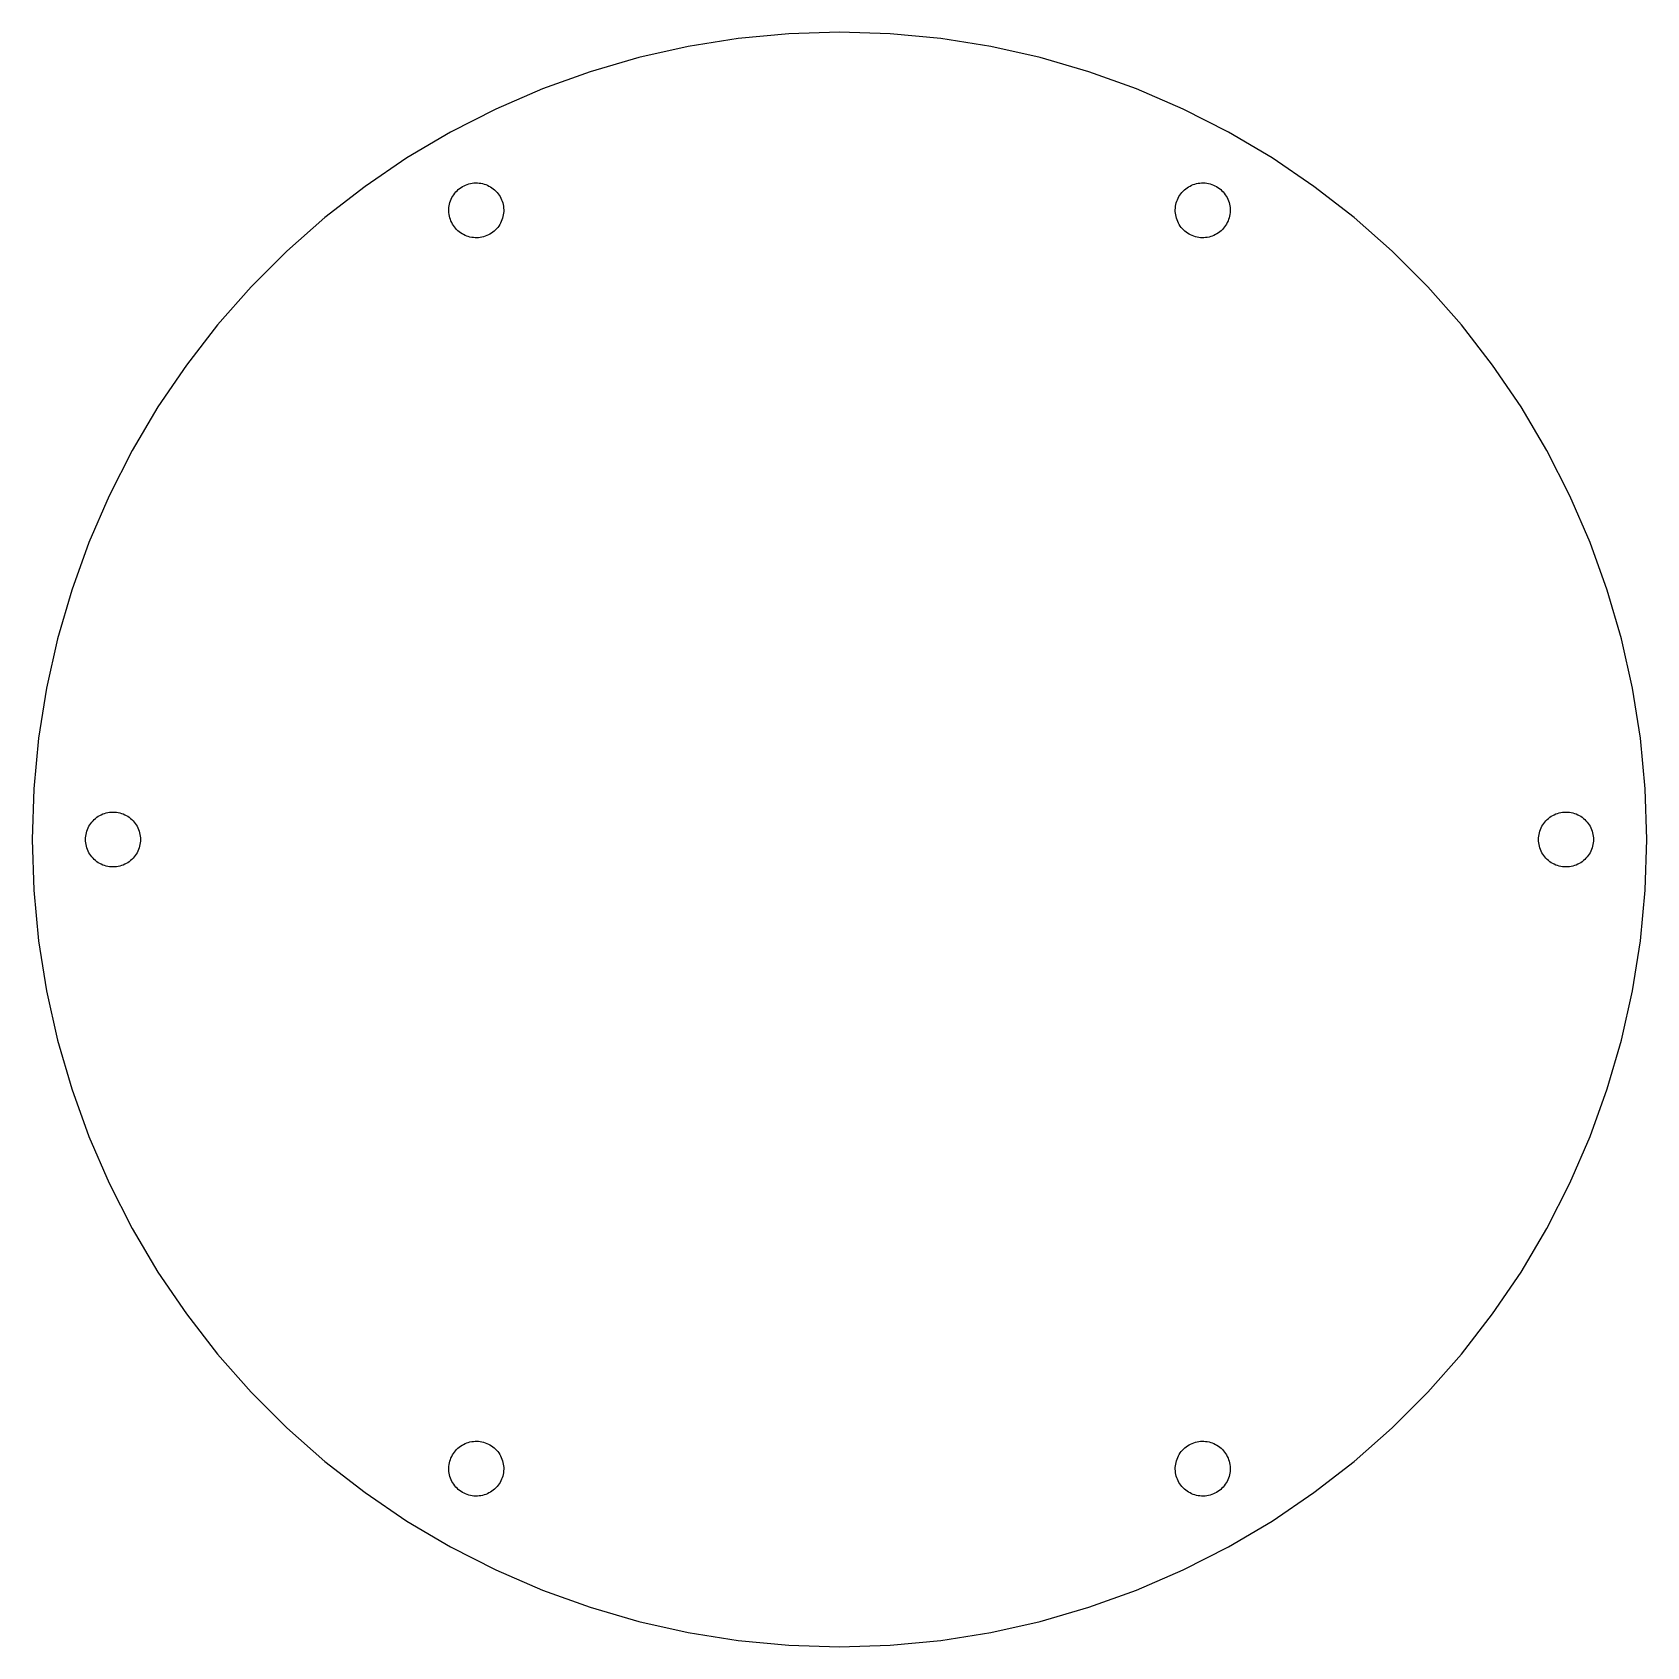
# Model space of a CAD drawing. Header units: metres. Extents: x -50 to 50, y -50 to 50.
import ezdxf

# ---------------------------------------------------------------- set-up
doc = ezdxf.new("R2010")
doc.units = ezdxf.units.M

msp = doc.modelspace()

# ---------------------------------------------------------------- linework, layer by layer
for p, q in [((0, 50), (-3.13951, 49.9013)), ((3.13951, 49.9013), (0, 50)), ((-9.36906, 49.1143), (-12.4345, 48.4292)), ((-6.26665, 49.6057), (-9.36906, 49.1143)), ((-3.13951, 49.9013), (-6.26665, 49.6057)), ((6.26665, 49.6057), (3.13951, 49.9013)), ((9.36906, 49.1143), (6.26665, 49.6057)), ((12.4345, 48.4292), (9.36906, 49.1143)), ((-12.4345, 48.4292), (-15.4508, 47.5528)), ((15.4508, 47.5528), (12.4345, 48.4292)), ((-15.4508, 47.5528), (-18.4062, 46.4888)), ((18.4062, 46.4888), (15.4508, 47.5528)), ((-18.4062, 46.4888), (-21.289, 45.2413)), ((21.289, 45.2413), (18.4062, 46.4888)), ((-21.289, 45.2413), (-24.0877, 43.8153)), ((24.0877, 43.8153), (21.289, 45.2413)), ((-24.0877, 43.8153), (-26.7913, 42.2164)), ((26.7913, 42.2164), (24.0877, 43.8153)), ((-26.7913, 42.2164), (-29.3893, 40.4508)), ((29.3893, 40.4508), (26.7913, 42.2164)), ((-29.3893, 40.4508), (-31.8712, 38.5257)), ((-23.896, 39.9413), (-23.8323, 40.0271)), ((-23.8323, 40.0271), (-23.7633, 40.1087)), ((-23.7633, 40.1087), (-23.6894, 40.1857)), ((-23.6894, 40.1857), (-23.6108, 40.258)), ((-23.6108, 40.258), (-23.5278, 40.3252)), ((-23.5278, 40.3252), (-23.4408, 40.3871)), ((-23.4408, 40.3871), (-23.35, 40.4434)), ((-23.35, 40.4434), (-23.2559, 40.4939)), ((-23.2559, 40.4939), (-23.1588, 40.5383)), ((-23.1588, 40.5383), (-23.0591, 40.5766)), ((-23.0591, 40.5766), (-22.9572, 40.6085)), ((-22.9572, 40.6085), (-22.8534, 40.634)), ((-22.8534, 40.634), (-22.7483, 40.6529)), ((-22.7483, 40.6529), (-22.6422, 40.6652)), ((-22.6422, 40.6652), (-22.5356, 40.6708)), ((-22.5356, 40.6708), (-22.4288, 40.6696)), ((-22.4288, 40.6696), (-22.3223, 40.6618)), ((-22.3223, 40.6618), (-22.2165, 40.6473)), ((-22.2165, 40.6473), (-22.1118, 40.6262)), ((-22.1118, 40.6262), (-22.0086, 40.5986)), ((-22.0086, 40.5986), (-21.9074, 40.5645)), ((-21.9074, 40.5645), (-21.8085, 40.5242)), ((-21.8085, 40.5242), (-21.7124, 40.4777)), ((-21.7124, 40.4777), (-21.6193, 40.4252)), ((-21.6193, 40.4252), (-21.5298, 40.3671)), ((-21.5298, 40.3671), (-21.444, 40.3034)), ((-21.444, 40.3034), (-21.3625, 40.2345)), ((-21.3625, 40.2345), (-21.2854, 40.1606)), ((-21.2854, 40.1606), (-21.2131, 40.082)), ((-21.2131, 40.082), (-21.1459, 39.9989)), ((21.1459, 39.9989), (21.2131, 40.082)), ((21.2131, 40.082), (21.2854, 40.1606)), ((21.2854, 40.1606), (21.3625, 40.2345)), ((21.3625, 40.2345), (21.444, 40.3034)), ((21.444, 40.3034), (21.5298, 40.3671)), ((21.5298, 40.3671), (21.6193, 40.4252)), ((21.6193, 40.4252), (21.7124, 40.4777)), ((21.7124, 40.4777), (21.8085, 40.5242)), ((21.8085, 40.5242), (21.9074, 40.5645)), ((21.9074, 40.5645), (22.0086, 40.5986)), ((22.0086, 40.5986), (22.1118, 40.6262)), ((22.1118, 40.6262), (22.2165, 40.6473)), ((22.2165, 40.6473), (22.3223, 40.6618)), ((22.3223, 40.6618), (22.4288, 40.6696)), ((22.4288, 40.6696), (22.5356, 40.6708)), ((22.5356, 40.6708), (22.6422, 40.6652)), ((22.6422, 40.6652), (22.7483, 40.6529)), ((22.7483, 40.6529), (22.8534, 40.634)), ((22.8534, 40.634), (22.9572, 40.6085)), ((22.9572, 40.6085), (23.0591, 40.5766)), ((23.0591, 40.5766), (23.1588, 40.5383)), ((23.1588, 40.5383), (23.2559, 40.4939)), ((23.2559, 40.4939), (23.35, 40.4434)), ((23.35, 40.4434), (23.4408, 40.3871)), ((23.4408, 40.3871), (23.5278, 40.3252)), ((23.5278, 40.3252), (23.6108, 40.258)), ((23.6108, 40.258), (23.6894, 40.1857)), ((23.6894, 40.1857), (23.7633, 40.1087)), ((23.7633, 40.1087), (23.8323, 40.0271)), ((23.8323, 40.0271), (23.896, 39.9413)), ((31.8712, 38.5257), (29.3893, 40.4508)), ((-24.1996, 38.9355), (-24.1985, 39.0423)), ((-24.1985, 39.0423), (-24.1907, 39.1488)), ((-24.1907, 39.1488), (-24.1762, 39.2546)), ((-24.1762, 39.2546), (-24.1551, 39.3593)), ((-24.1551, 39.3593), (-24.1274, 39.4625)), ((-24.1274, 39.4625), (-24.0934, 39.5637)), ((-24.0934, 39.5637), (-24.053, 39.6626)), ((-24.053, 39.6626), (-24.0065, 39.7587)), ((-24.0065, 39.7587), (-23.9541, 39.8518)), ((-23.9541, 39.8518), (-23.896, 39.9413)), ((-21.1459, 39.9989), (-21.084, 39.9119)), ((-21.084, 39.9119), (-21.0278, 39.8211)), ((-21.0278, 39.8211), (-20.9773, 39.727)), ((-20.9773, 39.727), (-20.9328, 39.6299)), ((-20.9328, 39.6299), (-20.8945, 39.5302)), ((-20.8945, 39.5302), (-20.8626, 39.4283)), ((-20.8626, 39.4283), (-20.8371, 39.3246)), ((-20.8371, 39.3246), (-20.8182, 39.2195)), ((-20.8182, 39.2195), (-20.806, 39.1134)), ((-20.806, 39.1134), (-20.8004, 39.0067)), ((-20.8004, 39.0067), (-20.8015, 38.8999)), ((20.8004, 39.0067), (20.806, 39.1134)), ((20.8015, 38.8999), (20.8004, 39.0067)), ((20.806, 39.1134), (20.8182, 39.2195)), ((20.8182, 39.2195), (20.8371, 39.3246)), ((20.8371, 39.3246), (20.8626, 39.4283)), ((20.8626, 39.4283), (20.8945, 39.5302)), ((20.8945, 39.5302), (20.9328, 39.6299)), ((20.9328, 39.6299), (20.9773, 39.727)), ((20.9773, 39.727), (21.0278, 39.8211)), ((21.0278, 39.8211), (21.084, 39.9119)), ((21.084, 39.9119), (21.1459, 39.9989)), ((23.896, 39.9413), (23.9541, 39.8518)), ((23.9541, 39.8518), (24.0065, 39.7587)), ((24.0065, 39.7587), (24.053, 39.6626)), ((24.053, 39.6626), (24.0934, 39.5637)), ((24.0934, 39.5637), (24.1274, 39.4625)), ((24.1274, 39.4625), (24.1551, 39.3593)), ((24.1551, 39.3593), (24.1762, 39.2546)), ((24.1762, 39.2546), (24.1907, 39.1488)), ((24.1907, 39.1488), (24.1985, 39.0423)), ((24.1985, 39.0423), (24.1996, 38.9355)), ((-31.8712, 38.5257), (-34.2273, 36.4484)), ((-24.194, 38.8289), (-24.1996, 38.9355)), ((-24.1818, 38.7228), (-24.194, 38.8289)), ((-24.1628, 38.6177), (-24.1818, 38.7228)), ((-24.1374, 38.514), (-24.1628, 38.6177)), ((-24.1054, 38.4121), (-24.1374, 38.514)), ((-24.0672, 38.3124), (-24.1054, 38.4121)), ((-24.0227, 38.2153), (-24.0672, 38.3124)), ((-23.9722, 38.1211), (-24.0227, 38.2153)), ((-23.916, 38.0304), (-23.9722, 38.1211)), ((-23.8541, 37.9433), (-23.916, 38.0304)), ((-21.104, 38.0009), (-21.1677, 37.9152)), ((-21.0459, 38.0905), (-21.104, 38.0009)), ((-20.9934, 38.1835), (-21.0459, 38.0905)), ((-20.947, 38.2797), (-20.9934, 38.1835)), ((-20.9066, 38.3786), (-20.947, 38.2797)), ((-20.8725, 38.4798), (-20.9066, 38.3786)), ((-20.8449, 38.5829), (-20.8725, 38.4798)), ((-20.8238, 38.6876), (-20.8449, 38.5829)), ((-20.8093, 38.7934), (-20.8238, 38.6876)), ((-20.8015, 38.8999), (-20.8093, 38.7934)), ((20.8093, 38.7934), (20.8015, 38.8999)), ((20.8238, 38.6876), (20.8093, 38.7934)), ((20.8449, 38.5829), (20.8238, 38.6876)), ((20.8725, 38.4798), (20.8449, 38.5829)), ((20.9066, 38.3786), (20.8725, 38.4798)), ((20.947, 38.2797), (20.9066, 38.3786)), ((20.9934, 38.1835), (20.947, 38.2797)), ((21.0459, 38.0905), (20.9934, 38.1835)), ((21.104, 38.0009), (21.0459, 38.0905)), ((21.1677, 37.9152), (21.104, 38.0009)), ((23.916, 38.0304), (23.8541, 37.9433)), ((23.9722, 38.1211), (23.916, 38.0304)), ((24.0227, 38.2153), (23.9722, 38.1211)), ((24.0672, 38.3124), (24.0227, 38.2153)), ((24.1054, 38.4121), (24.0672, 38.3124)), ((24.1374, 38.514), (24.1054, 38.4121)), ((24.1628, 38.6177), (24.1374, 38.514)), ((24.1818, 38.7228), (24.1628, 38.6177)), ((24.194, 38.8289), (24.1818, 38.7228)), ((24.1996, 38.9355), (24.194, 38.8289)), ((34.2273, 36.4484), (31.8712, 38.5257)), ((-23.7869, 37.8603), (-23.8541, 37.9433)), ((-23.7146, 37.7817), (-23.7869, 37.8603)), ((-23.6375, 37.7078), (-23.7146, 37.7817)), ((-23.5559, 37.6389), (-23.6375, 37.7078)), ((-23.4702, 37.5752), (-23.5559, 37.6389)), ((-23.3806, 37.517), (-23.4702, 37.5752)), ((-23.2876, 37.4646), (-23.3806, 37.517)), ((-23.1915, 37.4181), (-23.2876, 37.4646)), ((-23.0926, 37.3778), (-23.1915, 37.4181)), ((-22.9913, 37.3437), (-23.0926, 37.3778)), ((-22.8882, 37.3161), (-22.9913, 37.3437)), ((-22.7835, 37.2949), (-22.8882, 37.3161)), ((-22.6777, 37.2804), (-22.7835, 37.2949)), ((-22.5712, 37.2726), (-22.6777, 37.2804)), ((-22.4644, 37.2715), (-22.5712, 37.2726)), ((-22.3577, 37.2771), (-22.4644, 37.2715)), ((-22.2516, 37.2894), (-22.3577, 37.2771)), ((-22.1465, 37.3083), (-22.2516, 37.2894)), ((-22.0428, 37.3338), (-22.1465, 37.3083)), ((-21.9409, 37.3657), (-22.0428, 37.3338)), ((-21.8412, 37.404), (-21.9409, 37.3657)), ((-21.7441, 37.4484), (-21.8412, 37.404)), ((-21.65, 37.4989), (-21.7441, 37.4484)), ((-21.5592, 37.5552), (-21.65, 37.4989)), ((-21.4722, 37.617), (-21.5592, 37.5552)), ((-21.3892, 37.6842), (-21.4722, 37.617)), ((-21.3106, 37.7565), (-21.3892, 37.6842)), ((-21.2366, 37.8336), (-21.3106, 37.7565)), ((-21.1677, 37.9152), (-21.2366, 37.8336)), ((21.2366, 37.8336), (21.1677, 37.9152)), ((21.3106, 37.7565), (21.2366, 37.8336)), ((21.3892, 37.6842), (21.3106, 37.7565)), ((21.4722, 37.617), (21.3892, 37.6842)), ((21.5592, 37.5552), (21.4722, 37.617)), ((21.65, 37.4989), (21.5592, 37.5552)), ((21.7441, 37.4484), (21.65, 37.4989)), ((21.8412, 37.404), (21.7441, 37.4484)), ((21.9409, 37.3657), (21.8412, 37.404)), ((22.0428, 37.3338), (21.9409, 37.3657)), ((22.1465, 37.3083), (22.0428, 37.3338)), ((22.2516, 37.2894), (22.1465, 37.3083)), ((22.3577, 37.2771), (22.2516, 37.2894)), ((22.4644, 37.2715), (22.3577, 37.2771)), ((22.5712, 37.2726), (22.4644, 37.2715)), ((22.6777, 37.2804), (22.5712, 37.2726)), ((22.7835, 37.2949), (22.6777, 37.2804)), ((22.8882, 37.3161), (22.7835, 37.2949)), ((22.9913, 37.3437), (22.8882, 37.3161)), ((23.0926, 37.3778), (22.9913, 37.3437)), ((23.1915, 37.4181), (23.0926, 37.3778)), ((23.2876, 37.4646), (23.1915, 37.4181)), ((23.3806, 37.517), (23.2876, 37.4646)), ((23.4702, 37.5752), (23.3806, 37.517)), ((23.5559, 37.6389), (23.4702, 37.5752)), ((23.6375, 37.7078), (23.5559, 37.6389)), ((23.7146, 37.7817), (23.6375, 37.7078)), ((23.7869, 37.8603), (23.7146, 37.7817)), ((23.8541, 37.9433), (23.7869, 37.8603)), ((-34.2273, 36.4484), (-36.4484, 34.2273)), ((36.4484, 34.2273), (34.2273, 36.4484)), ((-36.4484, 34.2273), (-38.5257, 31.8712)), ((38.5257, 31.8712), (36.4484, 34.2273)), ((-38.5257, 31.8712), (-40.4508, 29.3893)), ((40.4508, 29.3893), (38.5257, 31.8712)), ((-40.4508, 29.3893), (-42.2164, 26.7913)), ((42.2164, 26.7913), (40.4508, 29.3893)), ((-42.2164, 26.7913), (-43.8153, 24.0877)), ((43.8153, 24.0877), (42.2164, 26.7913)), ((-43.8153, 24.0877), (-45.2413, 21.289)), ((45.2413, 21.289), (43.8153, 24.0877)), ((-45.2413, 21.289), (-46.4888, 18.4062)), ((46.4888, 18.4062), (45.2413, 21.289)), ((-46.4888, 18.4062), (-47.5528, 15.4508)), ((47.5528, 15.4508), (46.4888, 18.4062)), ((-47.5528, 15.4508), (-48.4292, 12.4345)), ((48.4292, 12.4345), (47.5528, 15.4508)), ((-48.4292, 12.4345), (-49.1143, 9.36906)), ((49.1143, 9.36906), (48.4292, 12.4345)), ((-49.1143, 9.36906), (-49.6057, 6.26665)), ((49.6057, 6.26665), (49.1143, 9.36906)), ((-49.6057, 6.26665), (-49.9013, 3.13951)), ((49.9013, 3.13951), (49.6057, 6.26665)), ((-49.9013, 3.13951), (-50, 0)), ((50, 0), (49.9013, 3.13951)), ((-46.3753, 0.999222), (-46.3099, 1.08362)), ((-46.3099, 1.08362), (-46.2392, 1.16373)), ((-46.2392, 1.16373), (-46.1637, 1.23924)), ((-46.1637, 1.23924), (-46.0836, 1.30986)), ((-46.0836, 1.30986), (-45.9992, 1.37532)), ((-45.9992, 1.37532), (-45.9109, 1.43535)), ((-45.9109, 1.43535), (-45.819, 1.48972)), ((-45.819, 1.48972), (-45.7238, 1.53819)), ((-45.7238, 1.53819), (-45.6258, 1.58061)), ((-45.6258, 1.58061), (-45.5253, 1.61679)), ((-45.5253, 1.61679), (-45.4228, 1.64659)), ((-45.4228, 1.64659), (-45.3185, 1.66988)), ((-45.3185, 1.66988), (-45.2131, 1.68658)), ((-45.2131, 1.68658), (-45.1067, 1.69664)), ((-45.1067, 1.69664), (-45, 1.7)), ((-45, 1.7), (-44.8932, 1.69664)), ((-44.8932, 1.69664), (-44.7869, 1.68658)), ((-44.7869, 1.68658), (-44.6814, 1.66988)), ((-44.6814, 1.66988), (-44.5772, 1.64659)), ((-44.5772, 1.64659), (-44.4747, 1.61679)), ((-44.4747, 1.61679), (-44.3742, 1.58061)), ((-44.3742, 1.58061), (-44.2762, 1.53819)), ((-44.2762, 1.53819), (-44.181, 1.48972)), ((-44.181, 1.48972), (-44.0891, 1.43535)), ((-44.0891, 1.43535), (-44.0008, 1.37532)), ((-44.0008, 1.37532), (-43.9164, 1.30986)), ((-43.9164, 1.30986), (-43.8363, 1.23924)), ((-43.8363, 1.23924), (-43.7607, 1.16373)), ((-43.7607, 1.16373), (-43.6901, 1.08362)), ((-43.6901, 1.08362), (-43.6247, 0.999222)), ((43.6247, 0.999222), (43.6901, 1.08362)), ((43.6901, 1.08362), (43.7607, 1.16373)), ((43.7607, 1.16373), (43.8363, 1.23924)), ((43.8363, 1.23924), (43.9164, 1.30986)), ((43.9164, 1.30986), (44.0008, 1.37532)), ((44.0008, 1.37532), (44.0891, 1.43535)), ((44.0891, 1.43535), (44.181, 1.48972)), ((44.181, 1.48972), (44.2762, 1.53819)), ((44.2762, 1.53819), (44.3742, 1.58061)), ((44.3742, 1.58061), (44.4747, 1.61679)), ((44.4747, 1.61679), (44.5772, 1.64659)), ((44.5772, 1.64659), (44.6814, 1.66988)), ((44.6814, 1.66988), (44.7869, 1.68658)), ((44.7869, 1.68658), (44.8932, 1.69664)), ((44.8932, 1.69664), (45, 1.7)), ((45, 1.7), (45.1067, 1.69664)), ((45.1067, 1.69664), (45.2131, 1.68658)), ((45.2131, 1.68658), (45.3185, 1.66988)), ((45.3185, 1.66988), (45.4228, 1.64659)), ((45.4228, 1.64659), (45.5253, 1.61679)), ((45.5253, 1.61679), (45.6258, 1.58061)), ((45.6258, 1.58061), (45.7238, 1.53819)), ((45.7238, 1.53819), (45.819, 1.48972)), ((45.819, 1.48972), (45.9109, 1.43535)), ((45.9109, 1.43535), (45.9992, 1.37532)), ((45.9992, 1.37532), (46.0836, 1.30986)), ((46.0836, 1.30986), (46.1637, 1.23924)), ((46.1637, 1.23924), (46.2392, 1.16373)), ((46.2392, 1.16373), (46.3099, 1.08362)), ((46.3099, 1.08362), (46.3753, 0.999222)), ((-50, 0), (-49.9013, -3.13951)), ((-46.7, 0), (-46.6966, 0.106735)), ((-46.6966, -0.106735), (-46.7, 0)), ((-46.6966, 0.106735), (-46.6866, 0.213058)), ((-46.6866, 0.213058), (-46.6699, 0.318542)), ((-46.6699, 0.318542), (-46.6466, 0.42276)), ((-46.6466, 0.42276), (-46.6168, 0.525314)), ((-46.6168, 0.525314), (-46.5806, 0.625809)), ((-46.5806, 0.625809), (-46.5382, 0.723816)), ((-46.5382, 0.723816), (-46.4897, 0.81897)), ((-46.4897, 0.81897), (-46.4353, 0.910904)), ((-46.4353, 0.910904), (-46.3753, 0.999222)), ((-43.6247, 0.999222), (-43.5646, 0.910904)), ((-43.5646, 0.910904), (-43.5103, 0.81897)), ((-43.5103, 0.81897), (-43.4618, 0.723816)), ((-43.4618, 0.723816), (-43.4194, 0.625809)), ((-43.4194, 0.625809), (-43.3832, 0.525314)), ((-43.3832, 0.525314), (-43.3534, 0.42276)), ((-43.3534, 0.42276), (-43.3301, 0.318542)), ((-43.3301, 0.318542), (-43.3134, 0.213058)), ((-43.3134, 0.213058), (-43.3033, 0.106735)), ((-43.3033, 0.106735), (-43.3, 0)), ((-43.3, 0), (-43.3033, -0.106735)), ((43.3, 0), (43.3033, 0.106735)), ((43.3033, -0.106735), (43.3, 0)), ((43.3033, 0.106735), (43.3134, 0.213058)), ((43.3134, 0.213058), (43.3301, 0.318542)), ((43.3301, 0.318542), (43.3534, 0.42276)), ((43.3534, 0.42276), (43.3832, 0.525314)), ((43.3832, 0.525314), (43.4194, 0.625809)), ((43.4194, 0.625809), (43.4618, 0.723816)), ((43.4618, 0.723816), (43.5103, 0.81897)), ((43.5103, 0.81897), (43.5646, 0.910904)), ((43.5646, 0.910904), (43.6247, 0.999222)), ((46.3753, 0.999222), (46.4353, 0.910904)), ((46.4353, 0.910904), (46.4897, 0.81897)), ((46.4897, 0.81897), (46.5382, 0.723816)), ((46.5382, 0.723816), (46.5806, 0.625809)), ((46.5806, 0.625809), (46.6168, 0.525314)), ((46.6168, 0.525314), (46.6466, 0.42276)), ((46.6466, 0.42276), (46.6699, 0.318542)), ((46.6699, 0.318542), (46.6866, 0.213058)), ((46.6866, 0.213058), (46.6966, 0.106735)), ((46.6966, 0.106735), (46.7, 0)), ((46.7, 0), (46.6966, -0.106735)), ((49.9013, -3.13951), (50, 0)), ((-46.6866, -0.213058), (-46.6966, -0.106735)), ((-46.6699, -0.318542), (-46.6866, -0.213058)), ((-46.6466, -0.42276), (-46.6699, -0.318542)), ((-46.6168, -0.525314), (-46.6466, -0.42276)), ((-46.5806, -0.625809), (-46.6168, -0.525314)), ((-46.5382, -0.723816), (-46.5806, -0.625809)), ((-46.4897, -0.81897), (-46.5382, -0.723816)), ((-46.4353, -0.910904), (-46.4897, -0.81897)), ((-46.3753, -0.999222), (-46.4353, -0.910904)), ((-46.3099, -1.08362), (-46.3753, -0.999222)), ((-43.6247, -0.999222), (-43.6901, -1.08362)), ((-43.5646, -0.910904), (-43.6247, -0.999222)), ((-43.5103, -0.81897), (-43.5646, -0.910904)), ((-43.4618, -0.723816), (-43.5103, -0.81897)), ((-43.4194, -0.625809), (-43.4618, -0.723816)), ((-43.3832, -0.525314), (-43.4194, -0.625809)), ((-43.3534, -0.42276), (-43.3832, -0.525314)), ((-43.3301, -0.318542), (-43.3534, -0.42276)), ((-43.3134, -0.213058), (-43.3301, -0.318542)), ((-43.3033, -0.106735), (-43.3134, -0.213058)), ((43.3134, -0.213058), (43.3033, -0.106735)), ((43.3301, -0.318542), (43.3134, -0.213058)), ((43.3534, -0.42276), (43.3301, -0.318542)), ((43.3832, -0.525314), (43.3534, -0.42276)), ((43.4194, -0.625809), (43.3832, -0.525314)), ((43.4618, -0.723816), (43.4194, -0.625809)), ((43.5103, -0.81897), (43.4618, -0.723816)), ((43.5646, -0.910904), (43.5103, -0.81897)), ((43.6247, -0.999222), (43.5646, -0.910904)), ((43.6901, -1.08362), (43.6247, -0.999222)), ((46.3753, -0.999222), (46.3099, -1.08362)), ((46.4353, -0.910904), (46.3753, -0.999222)), ((46.4897, -0.81897), (46.4353, -0.910904)), ((46.5382, -0.723816), (46.4897, -0.81897)), ((46.5806, -0.625809), (46.5382, -0.723816)), ((46.6168, -0.525314), (46.5806, -0.625809)), ((46.6466, -0.42276), (46.6168, -0.525314)), ((46.6699, -0.318542), (46.6466, -0.42276)), ((46.6866, -0.213058), (46.6699, -0.318542)), ((46.6966, -0.106735), (46.6866, -0.213058)), ((-46.2392, -1.16373), (-46.3099, -1.08362)), ((-46.1637, -1.23924), (-46.2392, -1.16373)), ((-46.0836, -1.30986), (-46.1637, -1.23924)), ((-45.9992, -1.37532), (-46.0836, -1.30986)), ((-45.9109, -1.43535), (-45.9992, -1.37532)), ((-45.819, -1.48972), (-45.9109, -1.43535)), ((-45.7238, -1.53819), (-45.819, -1.48972)), ((-45.6258, -1.58061), (-45.7238, -1.53819)), ((-45.5253, -1.61679), (-45.6258, -1.58061)), ((-45.4228, -1.64659), (-45.5253, -1.61679)), ((-45.3185, -1.66988), (-45.4228, -1.64659)), ((-45.2131, -1.68658), (-45.3185, -1.66988)), ((-45.1067, -1.69664), (-45.2131, -1.68658)), ((-45, -1.7), (-45.1067, -1.69664)), ((-44.8932, -1.69664), (-45, -1.7)), ((-44.7869, -1.68658), (-44.8932, -1.69664)), ((-44.6814, -1.66988), (-44.7869, -1.68658)), ((-44.5772, -1.64659), (-44.6814, -1.66988)), ((-44.4747, -1.61679), (-44.5772, -1.64659)), ((-44.3742, -1.58061), (-44.4747, -1.61679)), ((-44.2762, -1.53819), (-44.3742, -1.58061)), ((-44.181, -1.48972), (-44.2762, -1.53819)), ((-44.0891, -1.43535), (-44.181, -1.48972)), ((-44.0008, -1.37532), (-44.0891, -1.43535)), ((-43.9164, -1.30986), (-44.0008, -1.37532)), ((-43.8363, -1.23924), (-43.9164, -1.30986)), ((-43.7607, -1.16373), (-43.8363, -1.23924)), ((-43.6901, -1.08362), (-43.7607, -1.16373)), ((43.7607, -1.16373), (43.6901, -1.08362)), ((43.8363, -1.23924), (43.7607, -1.16373)), ((43.9164, -1.30986), (43.8363, -1.23924)), ((44.0008, -1.37532), (43.9164, -1.30986)), ((44.0891, -1.43535), (44.0008, -1.37532)), ((44.181, -1.48972), (44.0891, -1.43535)), ((44.2762, -1.53819), (44.181, -1.48972)), ((44.3742, -1.58061), (44.2762, -1.53819)), ((44.4747, -1.61679), (44.3742, -1.58061)), ((44.5772, -1.64659), (44.4747, -1.61679)), ((44.6814, -1.66988), (44.5772, -1.64659)), ((44.7869, -1.68658), (44.6814, -1.66988)), ((44.8932, -1.69664), (44.7869, -1.68658)), ((45, -1.7), (44.8932, -1.69664)), ((45.1067, -1.69664), (45, -1.7)), ((45.2131, -1.68658), (45.1067, -1.69664)), ((45.3185, -1.66988), (45.2131, -1.68658)), ((45.4228, -1.64659), (45.3185, -1.66988)), ((45.5253, -1.61679), (45.4228, -1.64659)), ((45.6258, -1.58061), (45.5253, -1.61679)), ((45.7238, -1.53819), (45.6258, -1.58061)), ((45.819, -1.48972), (45.7238, -1.53819)), ((45.9109, -1.43535), (45.819, -1.48972)), ((45.9992, -1.37532), (45.9109, -1.43535)), ((46.0836, -1.30986), (45.9992, -1.37532)), ((46.1637, -1.23924), (46.0836, -1.30986)), ((46.2392, -1.16373), (46.1637, -1.23924)), ((46.3099, -1.08362), (46.2392, -1.16373)), ((-49.9013, -3.13951), (-49.6057, -6.26665)), ((49.6057, -6.26665), (49.9013, -3.13951)), ((-49.6057, -6.26665), (-49.1143, -9.36906)), ((49.1143, -9.36906), (49.6057, -6.26665)), ((-49.1143, -9.36906), (-48.4292, -12.4345)), ((48.4292, -12.4345), (49.1143, -9.36906)), ((-48.4292, -12.4345), (-47.5528, -15.4508)), ((47.5528, -15.4508), (48.4292, -12.4345)), ((-47.5528, -15.4508), (-46.4888, -18.4062)), ((46.4888, -18.4062), (47.5528, -15.4508)), ((-46.4888, -18.4062), (-45.2413, -21.289)), ((45.2413, -21.289), (46.4888, -18.4062)), ((-45.2413, -21.289), (-43.8153, -24.0877)), ((43.8153, -24.0877), (45.2413, -21.289)), ((-43.8153, -24.0877), (-42.2164, -26.7913)), ((42.2164, -26.7913), (43.8153, -24.0877)), ((-42.2164, -26.7913), (-40.4508, -29.3893)), ((40.4508, -29.3893), (42.2164, -26.7913)), ((-40.4508, -29.3893), (-38.5257, -31.8712)), ((38.5257, -31.8712), (40.4508, -29.3893)), ((-38.5257, -31.8712), (-36.4484, -34.2273)), ((36.4484, -34.2273), (38.5257, -31.8712)), ((-36.4484, -34.2273), (-34.2273, -36.4484)), ((34.2273, -36.4484), (36.4484, -34.2273)), ((-34.2273, -36.4484), (-31.8712, -38.5257)), ((31.8712, -38.5257), (34.2273, -36.4484)), ((-23.916, -38.0304), (-23.8541, -37.9433)), ((-23.8541, -37.9433), (-23.7869, -37.8603)), ((-23.7869, -37.8603), (-23.7146, -37.7817)), ((-23.7146, -37.7817), (-23.6375, -37.7078)), ((-23.6375, -37.7078), (-23.5559, -37.6389)), ((-23.5559, -37.6389), (-23.4702, -37.5752)), ((-23.4702, -37.5752), (-23.3806, -37.517)), ((-23.3806, -37.517), (-23.2876, -37.4646)), ((-23.2876, -37.4646), (-23.1915, -37.4181)), ((-23.1915, -37.4181), (-23.0926, -37.3778)), ((-23.0926, -37.3778), (-22.9913, -37.3437)), ((-22.9913, -37.3437), (-22.8882, -37.3161)), ((-22.8882, -37.3161), (-22.7835, -37.2949)), ((-22.7835, -37.2949), (-22.6777, -37.2804)), ((-22.6777, -37.2804), (-22.5712, -37.2726)), ((-22.5712, -37.2726), (-22.4644, -37.2715)), ((-22.4644, -37.2715), (-22.3577, -37.2771)), ((-22.3577, -37.2771), (-22.2516, -37.2894)), ((-22.2516, -37.2894), (-22.1465, -37.3083)), ((-22.1465, -37.3083), (-22.0428, -37.3338)), ((-22.0428, -37.3338), (-21.9409, -37.3657)), ((-21.9409, -37.3657), (-21.8412, -37.404)), ((-21.8412, -37.404), (-21.7441, -37.4484)), ((-21.7441, -37.4484), (-21.65, -37.4989)), ((-21.65, -37.4989), (-21.5592, -37.5552)), ((-21.5592, -37.5552), (-21.4722, -37.617)), ((-21.4722, -37.617), (-21.3892, -37.6842)), ((-21.3892, -37.6842), (-21.3106, -37.7565)), ((-21.3106, -37.7565), (-21.2366, -37.8336)), ((-21.2366, -37.8336), (-21.1677, -37.9152)), ((-21.1677, -37.9152), (-21.104, -38.0009)), ((21.104, -38.0009), (21.1677, -37.9152)), ((21.1677, -37.9152), (21.2366, -37.8336)), ((21.2366, -37.8336), (21.3106, -37.7565)), ((21.3106, -37.7565), (21.3892, -37.6842)), ((21.3892, -37.6842), (21.4722, -37.617)), ((21.4722, -37.617), (21.5592, -37.5552)), ((21.5592, -37.5552), (21.65, -37.4989)), ((21.65, -37.4989), (21.7441, -37.4484)), ((21.7441, -37.4484), (21.8412, -37.404)), ((21.8412, -37.404), (21.9409, -37.3657)), ((21.9409, -37.3657), (22.0428, -37.3338)), ((22.0428, -37.3338), (22.1465, -37.3083)), ((22.1465, -37.3083), (22.2516, -37.2894)), ((22.2516, -37.2894), (22.3577, -37.2771)), ((22.3577, -37.2771), (22.4644, -37.2715)), ((22.4644, -37.2715), (22.5712, -37.2726)), ((22.5712, -37.2726), (22.6777, -37.2804)), ((22.6777, -37.2804), (22.7835, -37.2949)), ((22.7835, -37.2949), (22.8882, -37.3161)), ((22.8882, -37.3161), (22.9913, -37.3437)), ((22.9913, -37.3437), (23.0926, -37.3778)), ((23.0926, -37.3778), (23.1915, -37.4181)), ((23.1915, -37.4181), (23.2876, -37.4646)), ((23.2876, -37.4646), (23.3806, -37.517)), ((23.3806, -37.517), (23.4702, -37.5752)), ((23.4702, -37.5752), (23.5559, -37.6389)), ((23.5559, -37.6389), (23.6375, -37.7078)), ((23.6375, -37.7078), (23.7146, -37.7817)), ((23.7146, -37.7817), (23.7869, -37.8603)), ((23.7869, -37.8603), (23.8541, -37.9433)), ((23.8541, -37.9433), (23.916, -38.0304)), ((-31.8712, -38.5257), (-29.3893, -40.4508)), ((-24.1996, -38.9355), (-24.194, -38.8289)), ((-24.1985, -39.0423), (-24.1996, -38.9355)), ((-24.194, -38.8289), (-24.1818, -38.7228)), ((-24.1818, -38.7228), (-24.1628, -38.6177)), ((-24.1628, -38.6177), (-24.1374, -38.514)), ((-24.1374, -38.514), (-24.1054, -38.4121)), ((-24.1054, -38.4121), (-24.0672, -38.3124)), ((-24.0672, -38.3124), (-24.0227, -38.2153)), ((-24.0227, -38.2153), (-23.9722, -38.1211)), ((-23.9722, -38.1211), (-23.916, -38.0304)), ((-21.104, -38.0009), (-21.0459, -38.0905)), ((-21.0459, -38.0905), (-20.9934, -38.1835)), ((-20.9934, -38.1835), (-20.947, -38.2797)), ((-20.947, -38.2797), (-20.9066, -38.3786)), ((-20.9066, -38.3786), (-20.8725, -38.4798)), ((-20.8725, -38.4798), (-20.8449, -38.5829)), ((-20.8449, -38.5829), (-20.8238, -38.6876)), ((-20.8238, -38.6876), (-20.8093, -38.7934)), ((-20.8093, -38.7934), (-20.8015, -38.8999)), ((-20.8015, -38.8999), (-20.8004, -39.0067)), ((20.8004, -39.0067), (20.8015, -38.8999)), ((20.8015, -38.8999), (20.8093, -38.7934)), ((20.8093, -38.7934), (20.8238, -38.6876)), ((20.8238, -38.6876), (20.8449, -38.5829)), ((20.8449, -38.5829), (20.8725, -38.4798)), ((20.8725, -38.4798), (20.9066, -38.3786)), ((20.9066, -38.3786), (20.947, -38.2797)), ((20.947, -38.2797), (20.9934, -38.1835)), ((20.9934, -38.1835), (21.0459, -38.0905)), ((21.0459, -38.0905), (21.104, -38.0009)), ((23.916, -38.0304), (23.9722, -38.1211)), ((23.9722, -38.1211), (24.0227, -38.2153)), ((24.0227, -38.2153), (24.0672, -38.3124)), ((24.0672, -38.3124), (24.1054, -38.4121)), ((24.1054, -38.4121), (24.1374, -38.514)), ((24.1374, -38.514), (24.1628, -38.6177)), ((24.1628, -38.6177), (24.1818, -38.7228)), ((24.1818, -38.7228), (24.194, -38.8289)), ((24.194, -38.8289), (24.1996, -38.9355)), ((24.1996, -38.9355), (24.1985, -39.0423)), ((29.3893, -40.4508), (31.8712, -38.5257)), ((-24.1907, -39.1488), (-24.1985, -39.0423)), ((-24.1762, -39.2546), (-24.1907, -39.1488)), ((-24.1551, -39.3593), (-24.1762, -39.2546)), ((-24.1274, -39.4625), (-24.1551, -39.3593)), ((-24.0934, -39.5637), (-24.1274, -39.4625)), ((-24.053, -39.6626), (-24.0934, -39.5637)), ((-24.0065, -39.7587), (-24.053, -39.6626)), ((-23.9541, -39.8518), (-24.0065, -39.7587)), ((-23.896, -39.9413), (-23.9541, -39.8518)), ((-23.8323, -40.0271), (-23.896, -39.9413)), ((-21.1459, -39.9989), (-21.2131, -40.082)), ((-21.084, -39.9119), (-21.1459, -39.9989)), ((-21.0278, -39.8211), (-21.084, -39.9119)), ((-20.9773, -39.727), (-21.0278, -39.8211)), ((-20.9328, -39.6299), (-20.9773, -39.727)), ((-20.8945, -39.5302), (-20.9328, -39.6299)), ((-20.8626, -39.4283), (-20.8945, -39.5302)), ((-20.8371, -39.3246), (-20.8626, -39.4283)), ((-20.8182, -39.2195), (-20.8371, -39.3246)), ((-20.806, -39.1134), (-20.8182, -39.2195)), ((-20.8004, -39.0067), (-20.806, -39.1134)), ((20.806, -39.1134), (20.8004, -39.0067)), ((20.8182, -39.2195), (20.806, -39.1134)), ((20.8371, -39.3246), (20.8182, -39.2195)), ((20.8626, -39.4283), (20.8371, -39.3246)), ((20.8945, -39.5302), (20.8626, -39.4283)), ((20.9328, -39.6299), (20.8945, -39.5302)), ((20.9773, -39.727), (20.9328, -39.6299)), ((21.0278, -39.8211), (20.9773, -39.727)), ((21.084, -39.9119), (21.0278, -39.8211)), ((21.1459, -39.9989), (21.084, -39.9119)), ((21.2131, -40.082), (21.1459, -39.9989)), ((23.896, -39.9413), (23.8323, -40.0271)), ((23.9541, -39.8518), (23.896, -39.9413)), ((24.0065, -39.7587), (23.9541, -39.8518)), ((24.053, -39.6626), (24.0065, -39.7587)), ((24.0934, -39.5637), (24.053, -39.6626)), ((24.1274, -39.4625), (24.0934, -39.5637)), ((24.1551, -39.3593), (24.1274, -39.4625)), ((24.1762, -39.2546), (24.1551, -39.3593)), ((24.1907, -39.1488), (24.1762, -39.2546)), ((24.1985, -39.0423), (24.1907, -39.1488)), ((-29.3893, -40.4508), (-26.7913, -42.2164)), ((-23.7633, -40.1087), (-23.8323, -40.0271)), ((-23.6894, -40.1857), (-23.7633, -40.1087)), ((-23.6108, -40.258), (-23.6894, -40.1857)), ((-23.5278, -40.3252), (-23.6108, -40.258)), ((-23.4408, -40.3871), (-23.5278, -40.3252)), ((-23.35, -40.4434), (-23.4408, -40.3871)), ((-23.2559, -40.4939), (-23.35, -40.4434)), ((-23.1588, -40.5383), (-23.2559, -40.4939)), ((-23.0591, -40.5766), (-23.1588, -40.5383)), ((-22.9572, -40.6085), (-23.0591, -40.5766)), ((-22.8534, -40.634), (-22.9572, -40.6085)), ((-22.7483, -40.6529), (-22.8534, -40.634)), ((-22.6422, -40.6652), (-22.7483, -40.6529)), ((-22.5356, -40.6708), (-22.6422, -40.6652)), ((-22.4288, -40.6696), (-22.5356, -40.6708)), ((-22.3223, -40.6618), (-22.4288, -40.6696)), ((-22.2165, -40.6473), (-22.3223, -40.6618)), ((-22.1118, -40.6262), (-22.2165, -40.6473)), ((-22.0086, -40.5986), (-22.1118, -40.6262)), ((-21.9074, -40.5645), (-22.0086, -40.5986)), ((-21.8085, -40.5242), (-21.9074, -40.5645)), ((-21.7124, -40.4777), (-21.8085, -40.5242)), ((-21.6193, -40.4252), (-21.7124, -40.4777)), ((-21.5298, -40.3671), (-21.6193, -40.4252)), ((-21.444, -40.3034), (-21.5298, -40.3671)), ((-21.3625, -40.2345), (-21.444, -40.3034)), ((-21.2854, -40.1606), (-21.3625, -40.2345)), ((-21.2131, -40.082), (-21.2854, -40.1606)), ((21.2854, -40.1606), (21.2131, -40.082)), ((21.3625, -40.2345), (21.2854, -40.1606)), ((21.444, -40.3034), (21.3625, -40.2345)), ((21.5298, -40.3671), (21.444, -40.3034)), ((21.6193, -40.4252), (21.5298, -40.3671)), ((21.7124, -40.4777), (21.6193, -40.4252)), ((21.8085, -40.5242), (21.7124, -40.4777)), ((21.9074, -40.5645), (21.8085, -40.5242)), ((22.0086, -40.5986), (21.9074, -40.5645)), ((22.1118, -40.6262), (22.0086, -40.5986)), ((22.2165, -40.6473), (22.1118, -40.6262)), ((22.3223, -40.6618), (22.2165, -40.6473)), ((22.4288, -40.6696), (22.3223, -40.6618)), ((22.5356, -40.6708), (22.4288, -40.6696)), ((22.6422, -40.6652), (22.5356, -40.6708)), ((22.7483, -40.6529), (22.6422, -40.6652)), ((22.8534, -40.634), (22.7483, -40.6529)), ((22.9572, -40.6085), (22.8534, -40.634)), ((23.0591, -40.5766), (22.9572, -40.6085)), ((23.1588, -40.5383), (23.0591, -40.5766)), ((23.2559, -40.4939), (23.1588, -40.5383)), ((23.35, -40.4434), (23.2559, -40.4939)), ((23.4408, -40.3871), (23.35, -40.4434)), ((23.5278, -40.3252), (23.4408, -40.3871)), ((23.6108, -40.258), (23.5278, -40.3252)), ((23.6894, -40.1857), (23.6108, -40.258)), ((23.7633, -40.1087), (23.6894, -40.1857)), ((23.8323, -40.0271), (23.7633, -40.1087)), ((26.7913, -42.2164), (29.3893, -40.4508)), ((-26.7913, -42.2164), (-24.0877, -43.8153)), ((24.0877, -43.8153), (26.7913, -42.2164)), ((-24.0877, -43.8153), (-21.289, -45.2413)), ((21.289, -45.2413), (24.0877, -43.8153)), ((-21.289, -45.2413), (-18.4062, -46.4888)), ((18.4062, -46.4888), (21.289, -45.2413)), ((-18.4062, -46.4888), (-15.4508, -47.5528)), ((15.4508, -47.5528), (18.4062, -46.4888)), ((-15.4508, -47.5528), (-12.4345, -48.4292)), ((12.4345, -48.4292), (15.4508, -47.5528)), ((-12.4345, -48.4292), (-9.36906, -49.1143)), ((9.36906, -49.1143), (12.4345, -48.4292)), ((-9.36906, -49.1143), (-6.26665, -49.6057)), ((-6.26665, -49.6057), (-3.13951, -49.9013)), ((-3.13951, -49.9013), (0, -50)), ((0, -50), (3.13951, -49.9013)), ((3.13951, -49.9013), (6.26665, -49.6057)), ((6.26665, -49.6057), (9.36906, -49.1143))]:
    msp.add_line(p, q)

doc.saveas('drawing.dxf')
